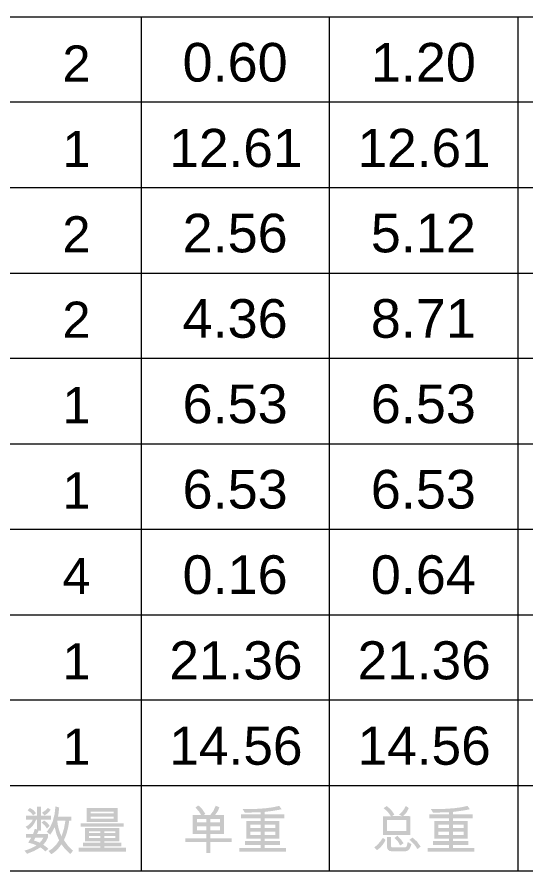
# Model space of a CAD drawing. Header units: millimetres. Extents: x 3 to 294, y 5 to 205.
# Drawn here: x 129.22 to 156.26, y 5.22 to 50.62 of the extents above; entities that cross this region are included whole.
import ezdxf

# ---------------------------------------------------------------- set-up
doc = ezdxf.new("R2010")
doc.units = ezdxf.units.MM

msp = doc.modelspace()

# ---------------------------------------------------------------- hatches: boundary and pattern name
h = msp.add_hatch(color=7)
h.paths.add_polyline_path([(132.197074, 6.29629), (132.052655, 6.121554), (131.785247, 6.372288), (131.57861, 6.635838), (131.464621, 6.475116), (131.33766, 6.333566), (131.197781, 6.211135), (131.045034, 6.107774), (130.892347, 6.279753), (131.046438, 6.374433), (131.192002, 6.499757), (131.328987, 6.655777), (131.457343, 6.842544), (131.317127, 7.16907), (131.22032, 7.548099), (131.10863, 7.338086), (130.983298, 7.149571), (130.802499, 7.298399), (130.984719, 7.557108), (131.122135, 7.868631), (131.214799, 8.233071), (131.262764, 8.65053), (131.460099, 8.593755), (131.444708, 8.440474), (131.429162, 8.307192), (131.413513, 8.193857), (131.397812, 8.100417), (132.103367, 8.100417), (132.103367, 7.898121), (131.993124, 7.895365), (131.9821, 7.807171), (131.937865, 7.540124), (131.87792, 7.293025), (131.802266, 7.065976), (131.710902, 6.85908), (131.932077, 6.554741)])
h.paths.add_polyline_path([(131.793584, 7.895365), (131.355368, 7.895365), (131.390181, 7.657542), (131.43998, 7.439303), (131.504661, 7.240599), (131.584122, 7.061376), (131.712624, 7.459974)])
h.paths.add_polyline_path([(131.031253, 7.944974), (130.48996, 7.944974), (130.48996, 7.364545), (130.361527, 7.364545), (130.356359, 7.348017), (130.34251, 7.313351), (130.319979, 7.260598), (130.288766, 7.18981), (130.867542, 7.18981), (130.867542, 7.002396), (130.768806, 6.805199), (130.61674, 6.61379), (130.781691, 6.489697), (130.889591, 6.393303), (130.726983, 6.257705), (130.598136, 6.379316), (130.463502, 6.471576), (130.124435, 6.280993), (129.75519, 6.130925), (129.61463, 6.301802), (129.803671, 6.359042), (129.973954, 6.424861), (130.125529, 6.499154), (130.25845, 6.581819), (130.060012, 6.660092), (129.811965, 6.726789), (129.91332, 6.885952), (129.97292, 6.983104), (129.693454, 6.983104), (129.693454, 7.18981), (130.071036, 7.18981), (130.11031, 7.286203), (130.161987, 7.459905), (130.28601, 7.429588), (130.28601, 7.944974), (130.231991, 7.944974), (130.151988, 7.772392), (130.055809, 7.626785), (129.943404, 7.508257), (129.814721, 7.41691), (129.68243, 7.570148), (129.798598, 7.64104), (129.900711, 7.727176), (129.988768, 7.828504), (130.062768, 7.944974), (129.693454, 7.944974), (129.693454, 8.15168), (130.28601, 8.15168), (130.28601, 8.639506), (130.48996, 8.639506), (130.48996, 8.15168), (131.031253, 8.15168)])
h.paths.add_polyline_path([(130.61674, 6.983104), (130.193406, 6.983104), (130.147793, 6.898768), (130.116236, 6.842544), (130.139396, 6.836429), (130.198987, 6.814708), (130.295062, 6.777277), (130.427673, 6.724033), (130.542257, 6.856255)])
h.paths.add_polyline_path([(130.231991, 8.29224), (130.080407, 8.179241), (129.956039, 8.319112), (129.781648, 8.444927), (129.902916, 8.571706), (130.098459, 8.450577)])
h.paths.add_polyline_path([(131.008102, 8.469731), (130.865475, 8.299819), (130.692256, 8.173729), (130.539569, 8.309879), (130.726087, 8.435901), (130.859274, 8.56895)])
h.paths.add_polyline_path([(130.954083, 7.62086), (130.813523, 7.470929), (130.689087, 7.648421), (130.525789, 7.787878), (130.655325, 7.906389), (130.813179, 7.793597)])
h = msp.add_hatch(color=7)
h.paths.add_polyline_path([(140.628705, 6.751593), (139.494855, 6.751593), (139.494855, 6.16951), (139.280984, 6.16951), (139.280984, 6.751593), (138.169183, 6.751593), (138.169183, 6.945621), (139.280984, 6.945621), (139.280984, 7.179888), (138.560545, 7.179888), (138.560545, 8.191368), (139.001518, 8.191368), (138.883144, 8.388427), (138.699452, 8.585487), (138.853792, 8.706754), (139.045615, 8.521063), (139.227516, 8.256411), (139.139321, 8.194124), (139.483831, 8.191368), (139.650436, 8.411027), (139.779834, 8.690218), (139.977169, 8.596511), (139.867339, 8.369135), (139.740146, 8.191368), (140.214191, 8.191368), (140.214191, 7.179888), (139.494855, 7.179888), (139.494855, 6.945621), (140.628705, 6.945621)])
h.paths.add_polyline_path([(140.00032, 7.796146), (140.00032, 7.984662), (139.494855, 7.984662), (139.494855, 7.796146)])
h.paths.add_polyline_path([(139.280984, 7.796146), (139.280984, 7.984662), (138.775519, 7.984662), (138.775519, 7.796146)])
h.paths.add_polyline_path([(140.00032, 7.375569), (140.00032, 7.589441), (139.494855, 7.589441), (139.494855, 7.375569)])
h.paths.add_polyline_path([(139.280984, 7.375569), (139.280984, 7.589441), (138.775519, 7.589441), (138.775519, 7.375569)])
h = msp.add_hatch(color=7)
h.paths.add_polyline_path([(143.510459, 6.23731), (141.032746, 6.23731), (141.032746, 6.444015), (142.171005, 6.444015), (142.171005, 6.602765), (141.323236, 6.602765), (141.323236, 6.807817), (142.171005, 6.807817), (142.171005, 6.942865), (141.39765, 6.942865), (141.39765, 7.882687), (142.171005, 7.882687), (142.171005, 8.019389), (141.126453, 8.019389), (141.126453, 8.224441), (142.165493, 8.224441), (142.165493, 8.340196), (141.325992, 8.318147), (141.201969, 8.518238), (141.515059, 8.512726), (142.002781, 8.523079), (142.438207, 8.554205), (142.821336, 8.606209), (143.152169, 8.679193), (143.276192, 8.501702), (143.12118, 8.467389), (142.920796, 8.432249), (142.675144, 8.396282), (142.384326, 8.359488), (142.384326, 8.224441), (143.420611, 8.224441), (143.420611, 8.019389), (142.384326, 8.019389), (142.384326, 7.882687), (143.161539, 7.882687), (143.161539, 6.942865), (142.384326, 6.942865), (142.384326, 6.807817), (143.200124, 6.807817), (143.200124, 6.602765), (142.384326, 6.602765), (142.384326, 6.444015), (143.510459, 6.444015)])
h.paths.add_polyline_path([(142.946565, 7.510617), (142.946565, 7.677635), (142.384326, 7.677635), (142.384326, 7.510617)])
h.paths.add_polyline_path([(142.171005, 7.510617), (142.171005, 7.677635), (141.611522, 7.677635), (141.611522, 7.510617)])
h.paths.add_polyline_path([(142.946565, 7.138547), (142.946565, 7.316589), (142.384326, 7.316589), (142.384326, 7.138547)])
h.paths.add_polyline_path([(142.171005, 7.138547), (142.171005, 7.316589), (141.611522, 7.316589), (141.611522, 7.138547)])
h = msp.add_hatch(color=7)
h.paths.add_polyline_path([(150.117964, 7.130278), (148.667166, 7.130278), (148.667166, 8.132388), (149.08168, 8.132388), (148.921758, 8.356319), (148.698585, 8.557926), (148.866706, 8.673681), (149.100008, 8.461325), (149.26799, 8.221685), (149.138455, 8.135144), (149.663212, 8.132388), (149.51714, 8.221685), (149.613353, 8.300138), (149.705173, 8.401587), (149.792549, 8.526085), (149.87543, 8.673681), (150.035282, 8.563438), (149.906022, 8.317045), (149.733767, 8.135144), (150.117964, 8.132388)])
h.paths.add_polyline_path([(149.90299, 7.335882), (149.90299, 7.925682), (148.88214, 7.925682), (148.88214, 7.335882)])
h.paths.add_polyline_path([(149.756918, 6.697574), (149.576671, 6.570795), (149.458711, 6.786596), (149.276259, 6.977592), (149.431701, 7.090591), (149.605265, 6.907312)])
h.paths.add_polyline_path([(150.177496, 6.646862), (150.130065, 6.505769), (150.077932, 6.399918), (150.021149, 6.329207), (149.959766, 6.293534), (149.878186, 6.271485), (149.087192, 6.271485), (149.011469, 6.287057), (148.944427, 6.333221), (148.897574, 6.397713), (148.88214, 6.46882), (148.88214, 7.020035), (149.09546, 7.020035), (149.09546, 6.520083), (149.115717, 6.487837), (149.154991, 6.477088), (149.857791, 6.477088), (149.893413, 6.498241), (149.929449, 6.561975), (149.976302, 6.759862)])
h.paths.add_polyline_path([(150.662565, 6.514571), (150.492791, 6.379523), (150.39855, 6.530091), (150.296145, 6.662572), (150.185678, 6.776863), (150.067253, 6.872861), (150.228207, 6.994128), (150.466263, 6.786596)])
h.paths.add_polyline_path([(148.799457, 6.870105), (148.720703, 6.716832), (148.618383, 6.574515), (148.492499, 6.443154), (148.343051, 6.322748), (148.193121, 6.46882), (148.316205, 6.567625), (148.434897, 6.686274), (148.549145, 6.824767), (148.658897, 6.983104)])
h = msp.add_hatch(color=7)
h.paths.add_polyline_path([(153.509592, 6.23731), (151.031879, 6.23731), (151.031879, 6.444015), (152.170139, 6.444015), (152.170139, 6.602765), (151.32237, 6.602765), (151.32237, 6.807817), (152.170139, 6.807817), (152.170139, 6.942865), (151.396784, 6.942865), (151.396784, 7.882687), (152.170139, 7.882687), (152.170139, 8.019389), (151.125586, 8.019389), (151.125586, 8.224441), (152.164627, 8.224441), (152.164627, 8.340196), (151.325126, 8.318147), (151.201102, 8.518238), (151.514193, 8.512726), (152.001915, 8.523079), (152.43734, 8.554205), (152.820469, 8.606209), (153.151302, 8.679193), (153.275325, 8.501702), (153.120313, 8.467389), (152.919929, 8.432249), (152.674277, 8.396282), (152.383459, 8.359488), (152.383459, 8.224441), (153.419744, 8.224441), (153.419744, 8.019389), (152.383459, 8.019389), (152.383459, 7.882687), (153.160673, 7.882687), (153.160673, 6.942865), (152.383459, 6.942865), (152.383459, 6.807817), (153.199258, 6.807817), (153.199258, 6.602765), (152.383459, 6.602765), (152.383459, 6.444015), (153.509592, 6.444015)])
h.paths.add_polyline_path([(152.945699, 7.510617), (152.945699, 7.677635), (152.383459, 7.677635), (152.383459, 7.510617)])
h.paths.add_polyline_path([(152.170139, 7.510617), (152.170139, 7.677635), (151.610655, 7.677635), (151.610655, 7.510617)])
h.paths.add_polyline_path([(152.945699, 7.138547), (152.945699, 7.316589), (152.383459, 7.316589), (152.383459, 7.138547)])
h.paths.add_polyline_path([(152.170139, 7.138547), (152.170139, 7.316589), (151.610655, 7.316589), (151.610655, 7.138547)])
h = msp.add_hatch(color=7)
h.paths.add_polyline_path([(134.567299, 7.823707), (132.91641, 7.823707), (132.91641, 8.560682), (134.567299, 8.560682)])
h.paths.add_polyline_path([(134.352325, 8.275704), (134.352325, 8.366654), (133.130281, 8.366654), (133.130281, 8.275704)])
h.paths.add_polyline_path([(134.352325, 8.006711), (134.352325, 8.111441), (133.130281, 8.111441), (133.130281, 8.006711)])
h.paths.add_polyline_path([(134.89417, 7.57566), (132.593949, 7.57566), (132.593949, 7.758664), (134.89417, 7.758664)])
h.paths.add_polyline_path([(135.009925, 6.249436), (132.488115, 6.249436), (132.488115, 6.45504), (133.638502, 6.45504), (133.638502, 6.536619), (132.733406, 6.536619), (132.733406, 6.721277), (133.638502, 6.721277), (133.638502, 6.794037), (132.833727, 6.794037), (132.833727, 7.510617), (134.661006, 7.510617), (134.661006, 6.794037), (133.853476, 6.794037), (133.853476, 6.721277), (134.767391, 6.721277), (134.767391, 6.536619), (133.853476, 6.536619), (133.853476, 6.45504), (135.009925, 6.45504)])
h.paths.add_polyline_path([(134.446032, 7.239419), (134.446032, 7.327613), (133.853476, 7.327613), (133.853476, 7.239419)])
h.paths.add_polyline_path([(133.638502, 7.327613), (133.048701, 7.327613), (133.048701, 7.239419), (133.638502, 7.239419)])
h.paths.add_polyline_path([(134.446032, 6.977592), (134.446032, 7.082323), (133.853476, 7.082323), (133.853476, 6.977592)])
h.paths.add_polyline_path([(133.638502, 6.977592), (133.638502, 7.082323), (133.048701, 7.082323), (133.048701, 6.977592)])

# ---------------------------------------------------------------- linework, layer by layer
at = {"color": 7, "lineweight": 0}
for points in [[(176.988611, 50.623611), (4.974167, 50.623611)], [(135.819444, 50.623611), (135.819444, 9.771944)], [(145.803056, 50.623611), (145.803056, 9.771944)], [(155.821944, 50.623611), (155.821944, 9.771944)], [(4.974167, 46.108056), (176.988611, 46.108056)], [(4.974167, 41.557222), (176.988611, 41.557222)], [(4.974167, 37.006389), (176.988611, 37.006389)], [(4.974167, 32.490833), (176.988611, 32.490833)], [(4.974167, 27.94), (176.988611, 27.94)], [(4.974167, 23.389167), (176.988611, 23.389167)], [(4.974167, 18.838333), (176.988611, 18.838333)], [(4.974167, 14.322778), (176.988611, 14.322778)], [(4.974167, 9.771944), (176.988611, 9.771944)], [(135.819444, 9.771944), (135.819444, 5.221111)], [(145.803056, 9.771944), (145.803056, 5.221111)], [(155.821944, 9.771944), (155.821944, 5.221111)], [(4.974167, 5.221111), (176.988611, 5.221111)]]:
    msp.add_lwpolyline(points, dxfattribs=at)
at = {"color": 9, "lineweight": 0, "true_color": 0xc0c0c0}
msp.add_lwpolyline([(4.974167, 5.221111), (291.994167, 5.221111)], dxfattribs=at)

# ---------------------------------------------------------------- texts
at = {"color": 7, "attachment_point": 1}
for s, insert, char_height in [('{\\fArialUnicodeMS|b0|i0|c0;2}', (131.632077, 49.115076), 1.921178), ('{\\fArialUnicodeMS|b0|i0|c0;0.60}', (138.015943, 49.247724), 2.053826), ('{\\fArialUnicodeMS|b0|i0|c0;1.20}', (148.015082, 49.247724), 2.053826), ('{\\fArialUnicodeMS|b0|i0|c0;1}', (131.632077, 44.57413), 1.921178), ('{\\fArialUnicodeMS|b0|i0|c0;12.61}', (137.310387, 44.67805), 2.025098), ('{\\fArialUnicodeMS|b0|i0|c0;12.61}', (147.309527, 44.67805), 2.025098), ('{\\fArialUnicodeMS|b0|i0|c0;2}', (131.632077, 40.033167), 1.921178), ('{\\fArialUnicodeMS|b0|i0|c0;2.56}', (138.015943, 40.165815), 2.053826), ('{\\fArialUnicodeMS|b0|i0|c0;5.12}', (148.015082, 40.165815), 2.053826), ('{\\fArialUnicodeMS|b0|i0|c0;2}', (131.632077, 35.492221), 1.921178), ('{\\fArialUnicodeMS|b0|i0|c0;4.36}', (138.015943, 35.624869), 2.053826), ('{\\fArialUnicodeMS|b0|i0|c0;8.71}', (148.015082, 35.624869), 2.053826), ('{\\fArialUnicodeMS|b0|i0|c0;1}', (131.632077, 30.951258), 1.921178), ('{\\fArialUnicodeMS|b0|i0|c0;6.53}', (138.015943, 31.083906), 2.053826), ('{\\fArialUnicodeMS|b0|i0|c0;6.53}', (148.015082, 31.083906), 2.053826), ('{\\fArialUnicodeMS|b0|i0|c0;1}', (131.632077, 26.410312), 1.921178), ('{\\fArialUnicodeMS|b0|i0|c0;6.53}', (138.015943, 26.54296), 2.053826), ('{\\fArialUnicodeMS|b0|i0|c0;6.53}', (148.015082, 26.54296), 2.053826), ('{\\fArialUnicodeMS|b0|i0|c0;4}', (131.632077, 21.869349), 1.921178), ('{\\fArialUnicodeMS|b0|i0|c0;0.16}', (138.015943, 22.001997), 2.053826), ('{\\fArialUnicodeMS|b0|i0|c0;0.64}', (148.015082, 22.001997), 2.053826), ('{\\fArialUnicodeMS|b0|i0|c0;1}', (131.632077, 17.328403), 1.921178), ('{\\fArialUnicodeMS|b0|i0|c0;21.36}', (137.310387, 17.432323), 2.025098), ('{\\fArialUnicodeMS|b0|i0|c0;21.36}', (147.309527, 17.432323), 2.025098), ('{\\fArialUnicodeMS|b0|i0|c0;1}', (131.632077, 12.78744), 1.921178), ('{\\fArialUnicodeMS|b0|i0|c0;14.56}', (137.310387, 12.89136), 2.025098), ('{\\fArialUnicodeMS|b0|i0|c0;14.56}', (147.309527, 12.89136), 2.025098)]:
    msp.add_mtext(s, dxfattribs=dict(at, insert=insert, char_height=char_height))

doc.saveas('drawing.dxf')
